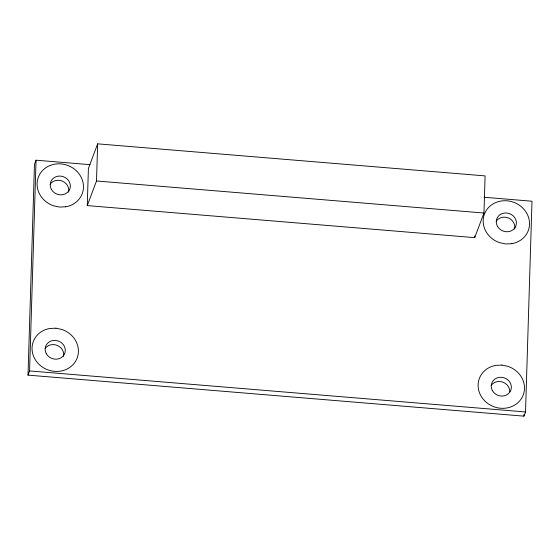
<?xml version="1.0" encoding="UTF-8"?>
<svg xmlns="http://www.w3.org/2000/svg" width="560" height="560" viewBox="0 0 560 560"><rect width="100%" height="100%" fill="white"/><g stroke="black" fill="none" stroke-linecap="round" stroke-linejoin="round"><path stroke-width="0.84" d="M484.064 197.253L532 201.222L525.525 411.957L523.95 416.15L28 375.123L34.475 164.381L36.05 160.195L90.09 164.668M28 375.123L29.575 370.937L36.05 160.195M87.262 205.597L88.403 168.462L97.65 143.85L485.107 175.903L483.966 213.031L474.719 237.643L87.262 205.597L96.509 180.985L97.65 143.85M474.719 237.643L474.768 235.921M523.95 416.15L524.006 414.4M96.509 180.985L483.966 213.031M29.575 370.937L525.525 411.957M491.141 385.469A10.185 9.296 20.6 0 1 502.607 382.039A10.185 9.296 20.6 0 1 509.796 391.713M496.195 221.144A10.185 9.296 20.6 0 1 508.487 218.029A10.185 9.296 20.6 0 1 514.64 229.005M50.127 184.247A10.185 9.296 20.6 0 1 62.419 181.132A10.185 9.296 20.6 0 1 68.572 192.101M45.073 348.572A10.185 9.296 20.6 0 1 57.372 345.457A10.185 9.296 20.6 0 1 63.525 356.426M65.639 206.794L59.612 207.067L53.641 205.8A23.429 21.385 20.6 0 1 41.671 171.528A23.429 21.385 20.6 0 1 79.646 174.664A23.429 21.385 20.6 0 1 65.639 206.794M511.707 243.691L505.68 243.964L499.709 242.697A23.429 21.385 20.6 0 1 487.739 208.425A23.429 21.385 20.6 0 1 525.707 211.568A23.429 21.385 20.6 0 1 511.707 243.691M55.895 328.188L49.868 328.468A23.429 21.385 20.6 0 0 35.861 360.591A23.429 21.385 20.6 0 0 73.836 363.727A23.429 21.385 20.6 0 0 61.866 329.455L55.895 328.188M501.963 365.092L495.936 365.365A23.429 21.385 20.6 0 0 481.929 397.488A23.429 21.385 20.6 0 0 519.904 400.631A23.429 21.385 20.6 0 0 507.934 366.352L501.963 365.092M492.429 390.656A10.185 9.296 20.6 0 0 509.873 392.098A10.185 9.296 20.6 0 0 501.585 377.314A10.185 9.296 20.6 0 0 492.429 390.656M497.476 226.331A10.185 9.296 20.6 0 0 514.927 227.773A10.185 9.296 20.6 0 0 506.632 212.989A10.185 9.296 20.6 0 0 497.476 226.331M51.408 189.427A10.185 9.296 20.6 0 0 68.859 190.876A10.185 9.296 20.6 0 0 60.564 176.092A10.185 9.296 20.6 0 0 51.408 189.427M46.361 353.752A10.185 9.296 20.6 0 0 63.805 355.201A10.185 9.296 20.6 0 0 55.517 340.417A10.185 9.296 20.6 0 0 46.361 353.752"/></g></svg>
